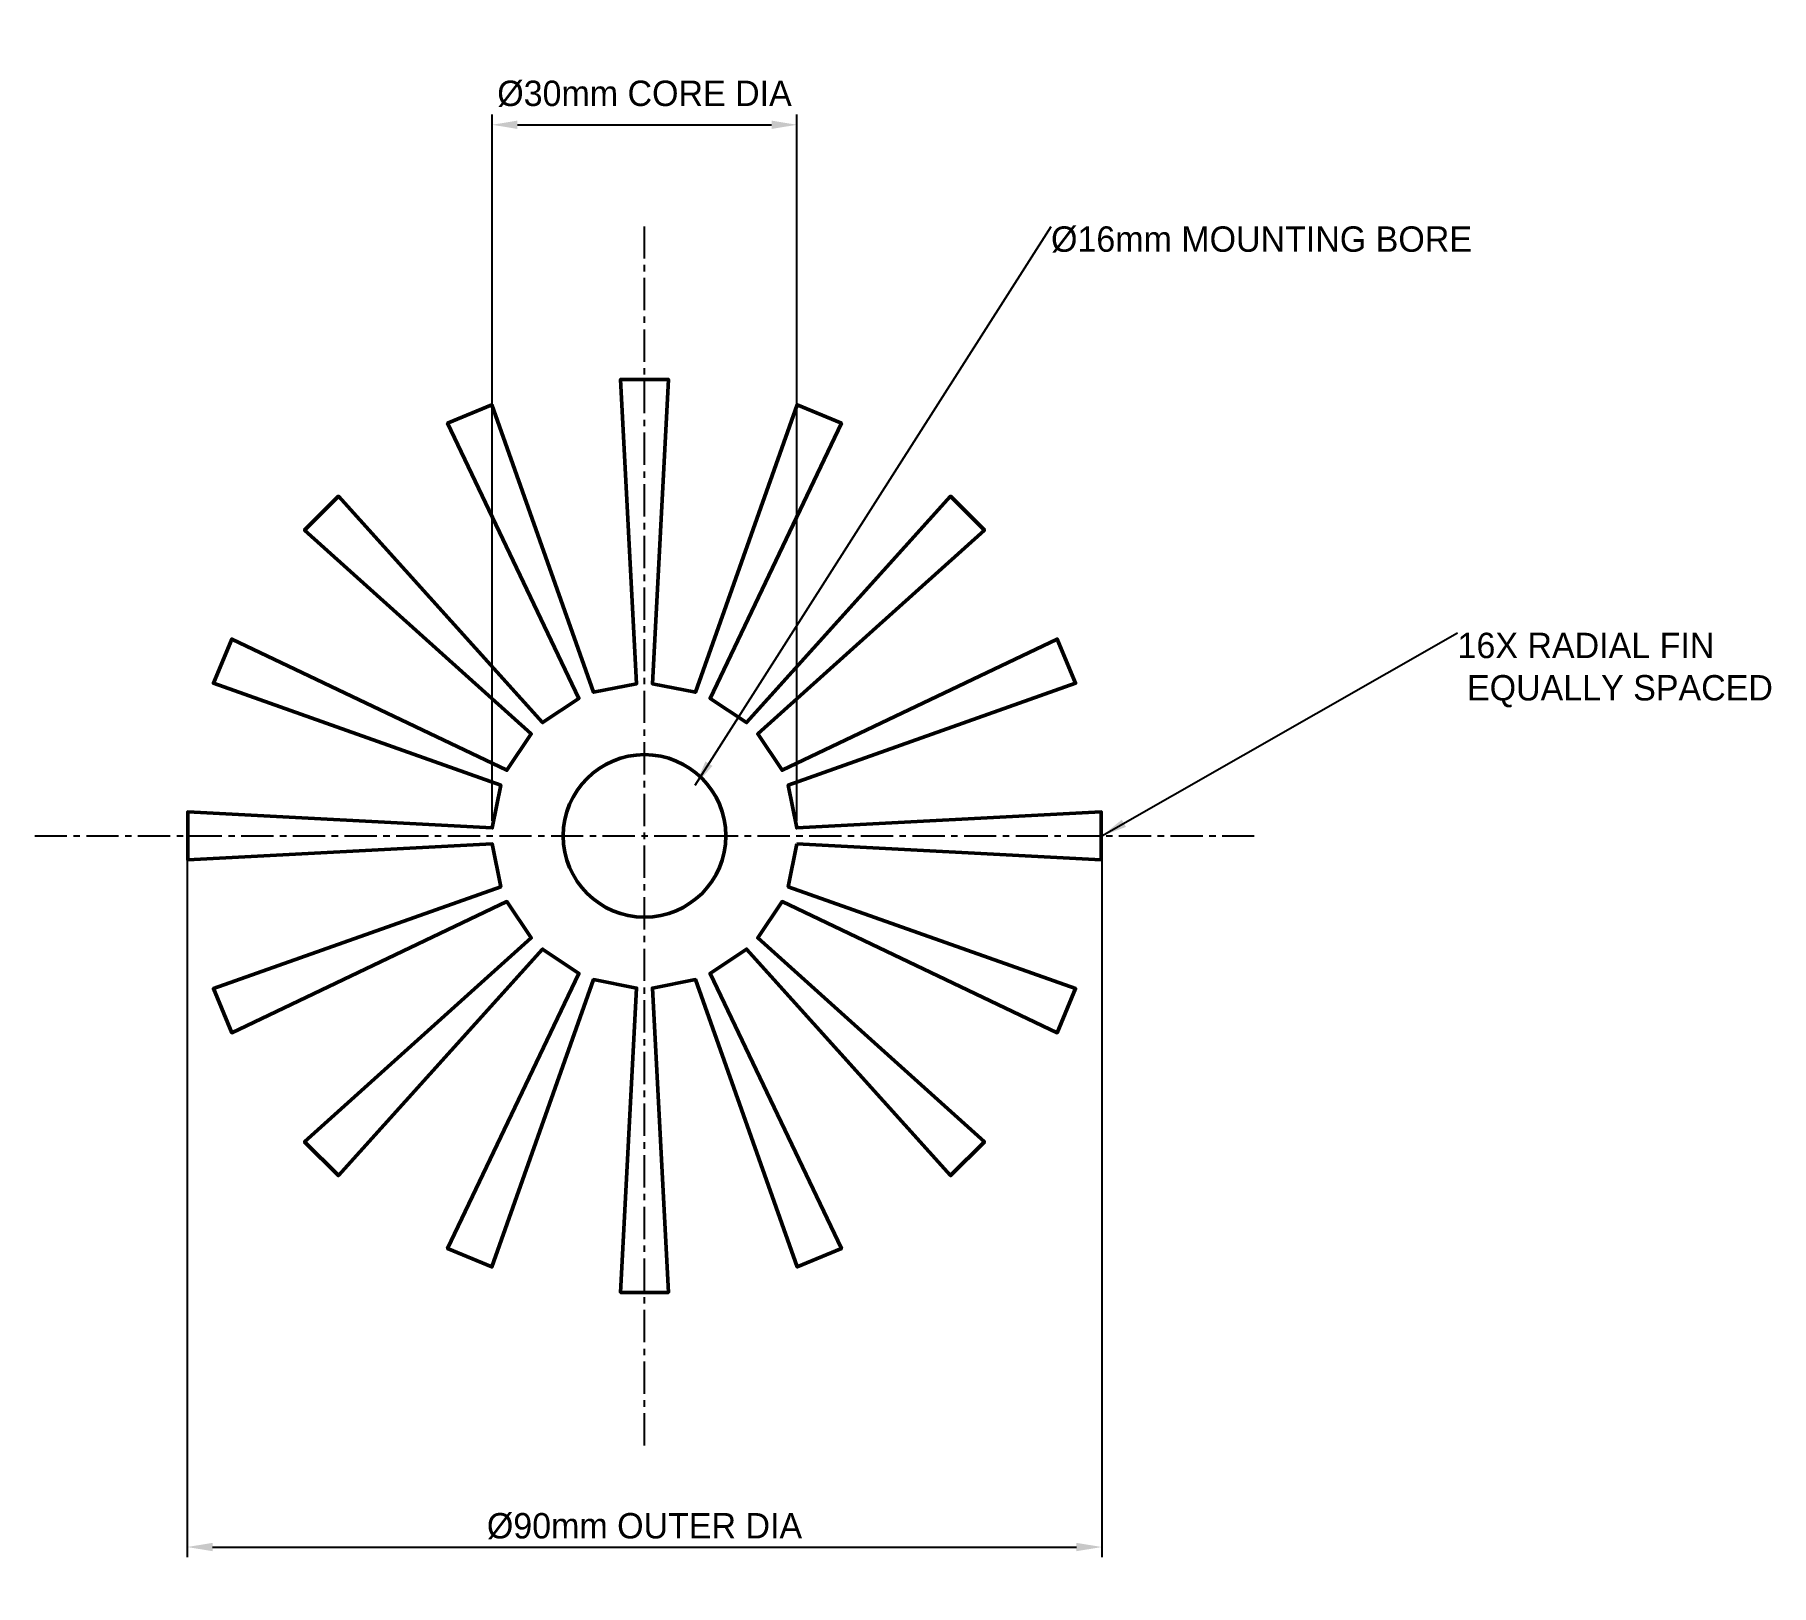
# Model space of a CAD drawing. Header units: metres. Extents: x -60 to 111, y -74 to 79.
import ezdxf

# ---------------------------------------------------------------- set-up
doc = ezdxf.new("R2010")
doc.units = ezdxf.units.M
doc.linetypes.add('CENTER', pattern=[5.08, 3.175, -0.635, 0.635, -0.635])
for name, color, linetype, lineweight in [('CENTERLINES', 7, 'CENTER', 25), ('DIMENSIONS', 7, 'Continuous', 25), ('GEOMETRY', 7, 'Continuous', 50)]:
    doc.layers.add(name, color=color, linetype=linetype, lineweight=lineweight)
doc.dimstyles.new('ENGINEERING_STYLE', dxfattribs={"dimtxt": 2.5, "dimasz": 2.5, "dimexe": 1, "dimexo": 1.5, "dimgap": 0.8, "dimtad": 1, "dimcen": 2.5, "dimazin": 3, "dimtfac": 1, "dimtmove": 0, "dimatfit": 3, "dimtfill": 1})

msp = doc.modelspace()

# ---------------------------------------------------------------- linework, layer by layer
at = {"layer": 'CENTERLINES'}
for p, q in [((0, -60), (0, 60)), ((-60, 0), (60, 0))]:
    msp.add_line(p, q, dxfattribs=at)
at = {"layer": 'GEOMETRY'}
msp.add_lwpolyline([(14.979, -0.785), (44.938, -2.355), (44.938, 2.355), (14.979, 0.785), (14.14, 5.007), (42.419, 15.021), (40.616, 19.373), (13.539, 6.458), (11.147, 10.037), (33.442, 30.111), (30.111, 33.442), (10.037, 11.147), (6.458, 13.539), (19.373, 40.616), (15.021, 42.419), (5.007, 14.14), (0.785, 14.979), (2.355, 44.938), (-2.355, 44.938), (-0.785, 14.979), (-5.007, 14.14), (-15.021, 42.419), (-19.373, 40.616), (-6.458, 13.539), (-10.037, 11.147), (-30.111, 33.442), (-33.442, 30.111), (-11.147, 10.037), (-13.539, 6.458), (-40.616, 19.373), (-42.419, 15.021), (-14.14, 5.007), (-14.979, 0.785), (-44.938, 2.355), (-44.938, -2.355), (-14.979, -0.785), (-14.14, -5.007), (-42.419, -15.021), (-40.616, -19.373), (-13.539, -6.458), (-11.147, -10.037), (-33.442, -30.111), (-30.111, -33.442), (-10.037, -11.147), (-6.458, -13.539), (-19.373, -40.616), (-15.021, -42.419), (-5.007, -14.14), (-0.785, -14.979), (-2.355, -44.938), (2.355, -44.938), (0.785, -14.979), (5.007, -14.14), (15.021, -42.419), (19.373, -40.616), (6.458, -13.539), (10.037, -11.147), (30.111, -33.442), (33.442, -30.111), (11.147, -10.037), (13.539, -6.458), (40.616, -19.373), (42.419, -15.021), (14.14, -5.007)], close=True, dxfattribs=at)
msp.add_circle((0, 0), 8, dxfattribs=at)

# ---------------------------------------------------------------- texts
at = {"layer": 'DIMENSIONS', "char_height": 2.5, "attachment_point": 1}
for s, insert in [('%%C16mm MOUNTING BORE', (40, 60)), ('16X RADIAL FIN\\P EQUALLY SPACED', (80, 20))]:
    msp.add_mtext(s, dxfattribs=dict(at, insert=insert))

# ---------------------------------------------------------------- next in the draw order: dimensions: what is measured, and where the dimension line sits
at = {"layer": 'DIMENSIONS'}
msp.add_linear_dim(base=(-45, -70), p1=(-45, 0), p2=(45, 0), text='%%C90mm OUTER DIA', dimstyle='ENGINEERING_STYLE', dxfattribs=at).render()

# ---------------------------------------------------------------- next in the draw order: dimensions: what is measured, and where the dimension line sits
msp.add_linear_dim(base=(-15, 70), p1=(-15, 0), p2=(15, 0), text='%%C30mm CORE DIA', dimstyle='ENGINEERING_STYLE', dxfattribs=at).render()

# ---------------------------------------------------------------- next in the draw order: leaders
msp.add_leader([(45, 0), (80, 20)], dimstyle='ENGINEERING_STYLE', dxfattribs=at)

# ---------------------------------------------------------------- next in the draw order: leaders
msp.add_leader([(5, 5), (40, 60)], dimstyle='ENGINEERING_STYLE', dxfattribs=at)

doc.saveas('drawing.dxf')
